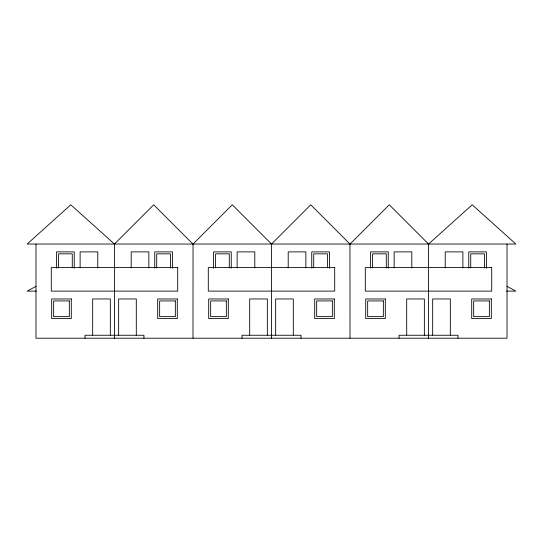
<?xml version="1.0" encoding="UTF-8"?>
<svg xmlns="http://www.w3.org/2000/svg" width="543" height="543" viewBox="0 0 543 543"><rect width="100%" height="100%" fill="white"/><g stroke="black" fill="none" stroke-linecap="round" stroke-linejoin="round"><path stroke-width="0.81" d="M271.5 338.201L271.534 244.038L310.725 204.799L349.957 244.038L350.004 338.201M350.059 244.038L389.29 204.799L428.529 244.038L428.515 338.201M428.549 244.038L472.2 204.799L515.85 244.038L27.15 244.038L70.8 204.799L114.451 244.038L153.71 204.799L192.941 244.038M36.028 286.331L27.15 291.116L36.469 291.116M506.531 291.116L515.85 291.116L506.972 286.331M271.514 244.038L232.275 204.799L193.043 244.038L192.996 338.201M507.019 244.038L507.019 338.201L35.981 338.201L35.981 244.038M486.426 268.228L486.426 251.884L468.765 251.884L468.765 268.228M484.465 267.889L484.465 253.846L470.727 253.846L470.727 267.889M462.88 267.916L462.88 251.884L445.226 251.884L445.226 267.916M457.98 338.201L457.98 335.255L399.051 335.255L399.051 338.201M450.33 335.255L450.33 298.962L432.669 298.962L432.669 335.255M424.355 335.255L424.355 298.962L406.7 298.962L406.7 335.255M411.804 267.916L411.804 251.884L394.15 251.884L394.15 267.916M388.259 268.228L388.259 251.884L370.604 251.884L370.604 268.228M386.297 267.889L386.297 253.846L372.566 253.846L372.566 267.889M329.411 268.228L329.411 251.884L311.75 251.884L311.75 268.228M327.449 267.889L327.449 253.846L313.718 253.846L313.718 267.889M305.865 267.916L305.865 251.884L288.211 251.884L288.211 267.916M300.965 338.201L300.965 335.255L242.035 335.255L242.035 338.201M293.315 335.255L293.315 298.962L275.654 298.962L275.654 335.255M267.346 335.255L267.346 298.962L249.685 298.962L249.685 335.255M254.789 267.916L254.789 251.884L237.135 251.884L237.135 267.916M231.25 268.228L231.25 251.884L213.589 251.884L213.589 268.228M229.282 267.889L229.282 253.846L215.551 253.846L215.551 267.889M172.396 268.228L172.396 251.884L154.741 251.884L154.741 268.228M170.434 267.889L170.434 253.846L156.703 253.846L156.703 267.889M148.85 267.916L148.85 251.884L131.196 251.884L131.196 267.916M143.949 338.201L143.949 335.255L85.02 335.255L85.02 338.201M136.3 335.255L136.3 298.962L118.645 298.962L118.645 335.255M114.525 244.038L114.485 338.201M110.331 335.255L110.331 298.962L92.67 298.962L92.67 335.255M97.774 267.916L97.774 251.884L80.12 251.884L80.12 267.916M74.235 268.228L74.235 251.884L56.574 251.884L56.574 268.228M72.273 267.889L72.273 253.846L58.535 253.846L58.535 267.889M177.69 267.577L51.28 267.577L51.28 291.116L177.69 291.116L177.69 267.577M334.705 267.577L208.295 267.577L208.295 291.116L334.705 291.116L334.705 267.577M491.72 267.577L365.31 267.577L365.31 291.116L491.72 291.116L491.72 267.577M71.289 298.962L51.673 298.962L51.673 318.585L71.289 318.585L71.289 298.962M177.296 298.962L157.68 298.962L157.68 318.585L177.296 318.585L177.296 298.962M228.304 298.962L208.688 298.962L208.688 318.585L228.304 318.585L228.304 298.962M334.312 298.962L314.696 298.962L314.696 318.585L334.312 318.585L334.312 298.962M385.32 298.962L365.704 298.962L365.704 318.585L385.32 318.585L385.32 298.962M491.327 298.962L471.711 298.962L471.711 318.585L491.327 318.585L491.327 298.962M69.328 300.924L53.635 300.924L53.635 316.623L69.328 316.623L69.328 300.924M175.335 300.924L159.642 300.924L159.642 316.623L175.335 316.623L175.335 300.924M226.343 300.924L210.65 300.924L210.65 316.623L226.343 316.623L226.343 300.924M332.35 300.924L316.657 300.924L316.657 316.623L332.35 316.623L332.35 300.924M383.358 300.924L367.665 300.924L367.665 316.623L383.358 316.623L383.358 300.924M489.365 300.924L473.672 300.924L473.672 316.623L489.365 316.623L489.365 300.924"/></g></svg>
